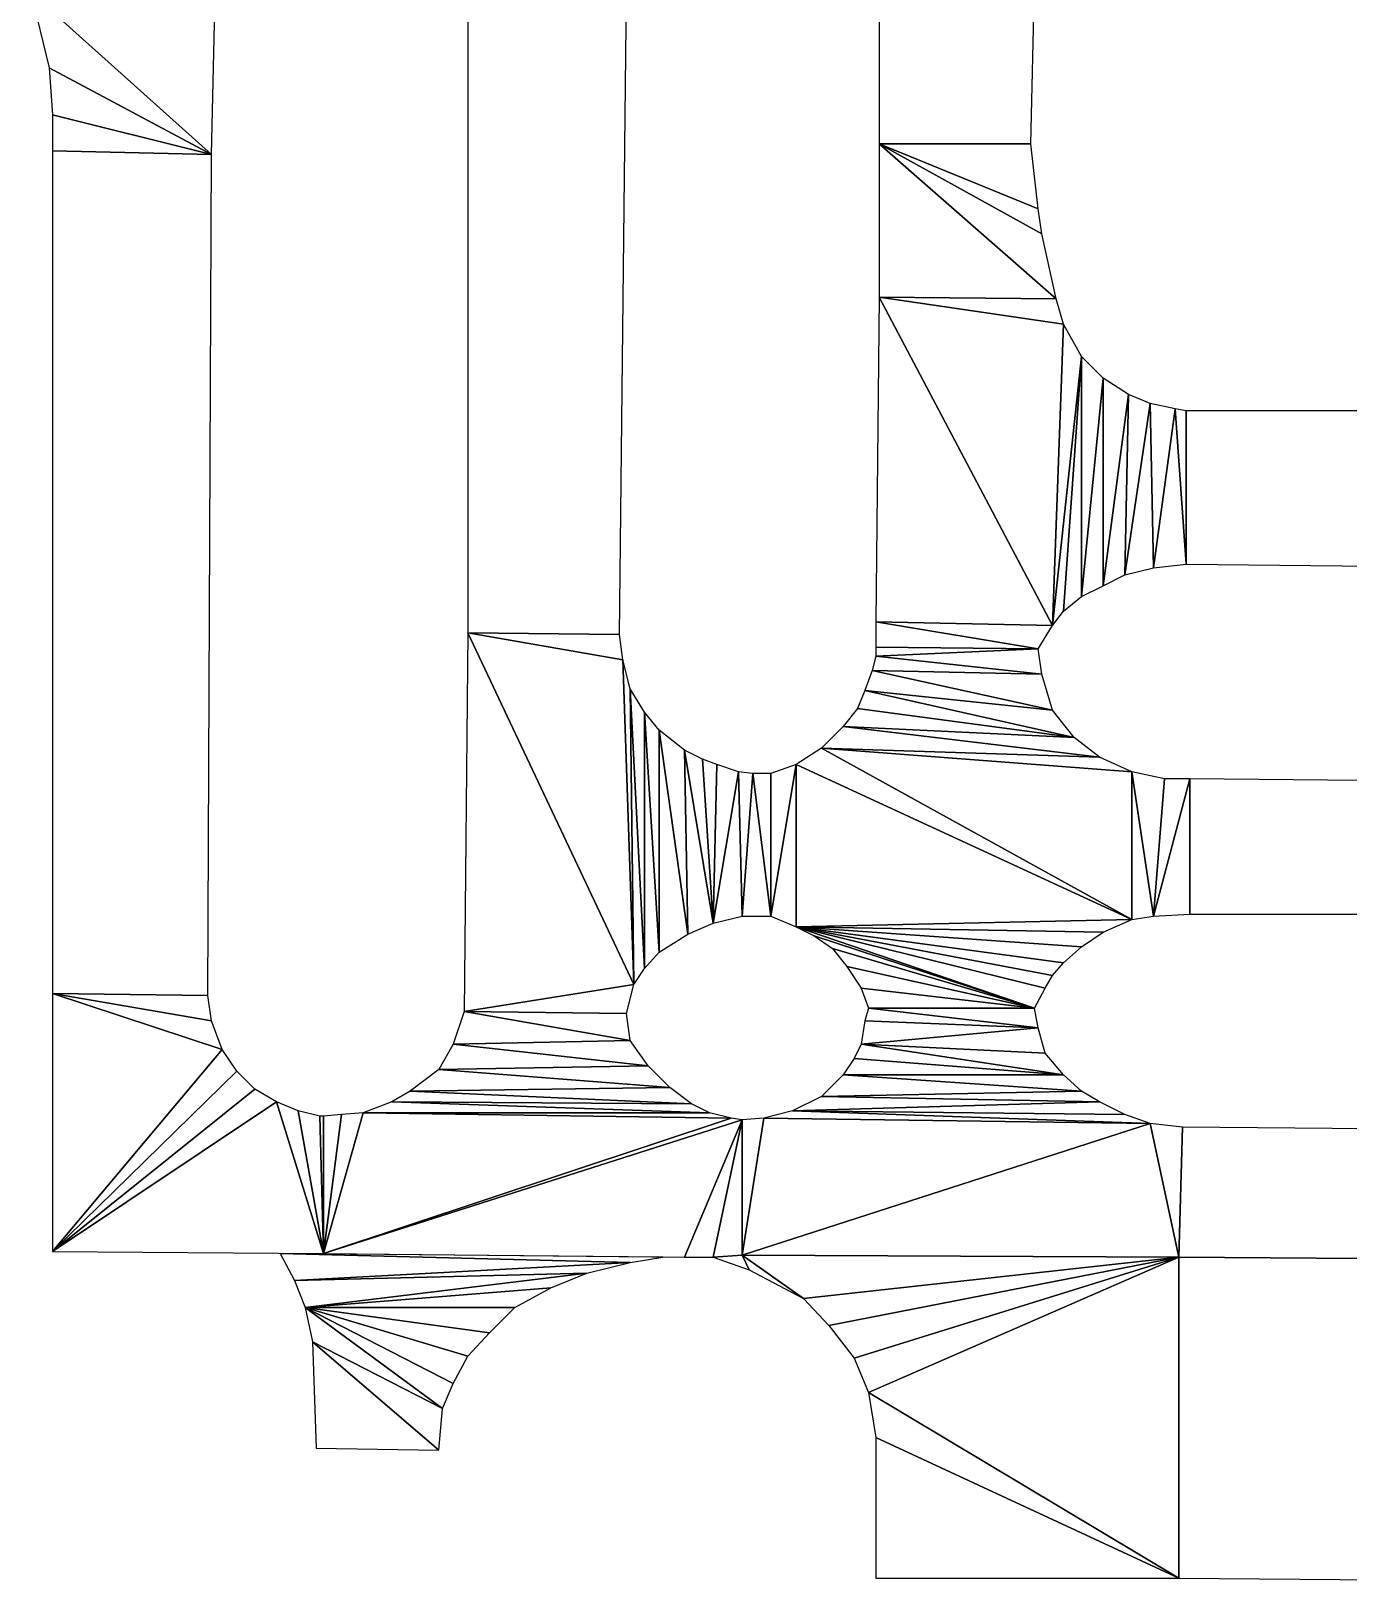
# Model space of a CAD drawing. Extents: x -35426929 to -35396731, y 11996534 to 12011444.
# Drawn here: x -35409058 to -35408043, y 11997723 to 11998918 of the extents above; entities that cross this region are included whole.
import ezdxf

# ---------------------------------------------------------------- set-up
doc = ezdxf.new("R2010")
doc.units = 0

msp = doc.modelspace()

# ---------------------------------------------------------------- linework, layer by layer
at = {"layer": 'mg_to_dxf', "color": 52}
for points in [[(-35408287.21, 11998830.74), (-35408284.43, 11998953.24), (-35408404.15, 11998953.24), (-35408404.15, 11998830.74)], [(-35408919.2, 11998822.39), (-35408919.2, 11998822.39), (-35409058.4, 11998947.67), (-35409044.48, 11998889.2)], [(-35408919.2, 11998822.39), (-35408919.2, 11998822.39), (-35408916.42, 11998946.28), (-35409058.4, 11998947.67)], [(-35408604.6, 11998452.1), (-35408599.03, 11998946.28), (-35408721.53, 11998946.28), (-35408721.53, 11998453.5)], [(-35409041.7, 11998853.01), (-35409041.7, 11998853.01), (-35408919.2, 11998822.39), (-35409044.48, 11998889.2)], [(-35409041.7, 11998853.01), (-35409041.7, 11998853.01), (-35409041.7, 11998825.17), (-35408919.2, 11998822.39)], [(-35409041.7, 11998825.17), (-35409041.7, 11998175.09), (-35408921.98, 11998173.7), (-35408919.2, 11998822.39)], [(-35408404.15, 11998830.74), (-35408404.15, 11998830.74), (-35408267.73, 11998711.02), (-35408278.86, 11998761.14)], [(-35408404.15, 11998830.74), (-35408404.15, 11998830.74), (-35408404.15, 11998712.41), (-35408267.73, 11998711.02)], [(-35408281.65, 11998780.62), (-35408281.65, 11998780.62), (-35408287.21, 11998830.74), (-35408404.15, 11998830.74)], [(-35408281.65, 11998780.62), (-35408281.65, 11998780.62), (-35408404.15, 11998830.74), (-35408278.86, 11998761.14)], [(-35408270.51, 11998459.06), (-35408270.51, 11998459.06), (-35408404.15, 11998712.41), (-35408406.93, 11998461.85)], [(-35408262.16, 11998691.53), (-35408262.16, 11998691.53), (-35408404.15, 11998712.41), (-35408270.51, 11998459.06)], [(-35408262.16, 11998691.53), (-35408262.16, 11998691.53), (-35408267.73, 11998711.02), (-35408404.15, 11998712.41)], [(-35408248.24, 11998666.48), (-35408248.24, 11998666.48), (-35408262.16, 11998691.53), (-35408270.51, 11998459.06)], [(-35408248.24, 11998666.48), (-35408248.24, 11998666.48), (-35408270.51, 11998459.06), (-35408262.16, 11998470.2)], [(-35408248.24, 11998481.34), (-35408248.24, 11998481.34), (-35408248.24, 11998666.48), (-35408262.16, 11998470.2)], [(-35408231.53, 11998649.77), (-35408231.53, 11998649.77), (-35408248.24, 11998666.48), (-35408248.24, 11998481.34)], [(-35408231.53, 11998489.69), (-35408231.53, 11998489.69), (-35408231.53, 11998649.77), (-35408248.24, 11998481.34)], [(-35408212.04, 11998637.24), (-35408212.04, 11998637.24), (-35408231.53, 11998649.77), (-35408231.53, 11998489.69)], [(-35408214.83, 11998498.04), (-35408214.83, 11998498.04), (-35408212.04, 11998637.24), (-35408231.53, 11998489.69)], [(-35408195.34, 11998630.28), (-35408195.34, 11998630.28), (-35408212.04, 11998637.24), (-35408214.83, 11998498.04)], [(-35408192.56, 11998503.61), (-35408192.56, 11998503.61), (-35408195.34, 11998630.28), (-35408214.83, 11998498.04)], [(-35408192.56, 11998503.61), (-35408192.56, 11998503.61), (-35408175.85, 11998626.11), (-35408195.34, 11998630.28)], [(-35408192.56, 11998503.61), (-35408192.56, 11998503.61), (-35408167.5, 11998506.39), (-35408175.85, 11998626.11)], [(-35408175.85, 11998626.11), (-35408175.85, 11998626.11), (-35408167.5, 11998506.39), (-35408167.5, 11998624.72)], [(-35408167.5, 11998506.39), (-35407903.01, 11998503.61), (-35407900.23, 11998624.72), (-35408167.5, 11998624.72)], [(-35408593.46, 11998182.05), (-35408593.46, 11998182.05), (-35408721.53, 11998453.5), (-35408724.31, 11998161.17)], [(-35408601.81, 11998432.62), (-35408601.81, 11998432.62), (-35408721.53, 11998453.5), (-35408593.46, 11998182.05)], [(-35408601.81, 11998432.62), (-35408601.81, 11998432.62), (-35408604.6, 11998452.1), (-35408721.53, 11998453.5)], [(-35408281.65, 11998440.97), (-35408281.65, 11998440.97), (-35408406.93, 11998461.85), (-35408406.93, 11998442.36)], [(-35408270.51, 11998459.06), (-35408270.51, 11998459.06), (-35408406.93, 11998461.85), (-35408281.65, 11998440.97)], [(-35408406.93, 11998435.4), (-35408406.93, 11998435.4), (-35408281.65, 11998440.97), (-35408406.93, 11998442.36)], [(-35408278.86, 11998421.48), (-35408278.86, 11998421.48), (-35408281.65, 11998440.97), (-35408406.93, 11998435.4)], [(-35408596.25, 11998410.34), (-35408596.25, 11998410.34), (-35408601.81, 11998432.62), (-35408593.46, 11998182.05)], [(-35408409.71, 11998424.26), (-35408409.71, 11998424.26), (-35408278.86, 11998421.48), (-35408406.93, 11998435.4)], [(-35408409.71, 11998424.26), (-35408409.71, 11998424.26), (-35408415.28, 11998408.95), (-35408270.51, 11998393.64)], [(-35408409.71, 11998424.26), (-35408409.71, 11998424.26), (-35408270.51, 11998393.64), (-35408278.86, 11998421.48)], [(-35408596.25, 11998410.34), (-35408596.25, 11998410.34), (-35408593.46, 11998182.05), (-35408585.11, 11998194.58)], [(-35408585.11, 11998392.25), (-35408585.11, 11998392.25), (-35408596.25, 11998410.34), (-35408585.11, 11998194.58)], [(-35408415.28, 11998408.95), (-35408415.28, 11998408.95), (-35408420.85, 11998395.03), (-35408253.81, 11998372.76)], [(-35408415.28, 11998408.95), (-35408415.28, 11998408.95), (-35408253.81, 11998372.76), (-35408270.51, 11998393.64)], [(-35408585.11, 11998392.25), (-35408585.11, 11998392.25), (-35408585.11, 11998194.58), (-35408573.97, 11998207.11)], [(-35408573.97, 11998378.33), (-35408573.97, 11998378.33), (-35408585.11, 11998392.25), (-35408573.97, 11998207.11)], [(-35408420.85, 11998395.03), (-35408420.85, 11998395.03), (-35408431.99, 11998381.11), (-35408253.81, 11998372.76)], [(-35408431.99, 11998381.11), (-35408431.99, 11998381.11), (-35408448.69, 11998364.41), (-35408234.32, 11998357.45)], [(-35408253.81, 11998372.76), (-35408253.81, 11998372.76), (-35408431.99, 11998381.11), (-35408234.32, 11998357.45)], [(-35408573.97, 11998378.33), (-35408573.97, 11998378.33), (-35408573.97, 11998207.11), (-35408551.7, 11998221.03)], [(-35408554.49, 11998363.01), (-35408554.49, 11998363.01), (-35408573.97, 11998378.33), (-35408551.7, 11998221.03)], [(-35408554.49, 11998363.01), (-35408554.49, 11998363.01), (-35408551.7, 11998221.03), (-35408532.21, 11998229.38)], [(-35408540.57, 11998356.05), (-35408540.57, 11998356.05), (-35408554.49, 11998363.01), (-35408532.21, 11998229.38)], [(-35408540.57, 11998356.05), (-35408540.57, 11998356.05), (-35408532.21, 11998229.38), (-35408529.43, 11998351.88)], [(-35408448.69, 11998364.41), (-35408448.69, 11998364.41), (-35408468.18, 11998351.88), (-35408209.26, 11998232.16)], [(-35408448.69, 11998364.41), (-35408448.69, 11998364.41), (-35408209.26, 11998232.16), (-35408209.26, 11998346.31)], [(-35408234.32, 11998357.45), (-35408234.32, 11998357.45), (-35408448.69, 11998364.41), (-35408209.26, 11998346.31)], [(-35408532.21, 11998229.38), (-35408532.21, 11998229.38), (-35408512.72, 11998346.31), (-35408529.43, 11998351.88)], [(-35408532.21, 11998229.38), (-35408532.21, 11998229.38), (-35408509.94, 11998234.95), (-35408512.72, 11998346.31)], [(-35408512.72, 11998346.31), (-35408512.72, 11998346.31), (-35408509.94, 11998234.95), (-35408501.59, 11998344.92)], [(-35408509.94, 11998234.95), (-35408509.94, 11998234.95), (-35408487.67, 11998234.95), (-35408501.59, 11998344.92)], [(-35408501.59, 11998344.92), (-35408501.59, 11998344.92), (-35408487.67, 11998234.95), (-35408487.67, 11998344.92)], [(-35408468.18, 11998351.88), (-35408468.18, 11998351.88), (-35408487.67, 11998234.95), (-35408468.18, 11998226.59)], [(-35408468.18, 11998351.88), (-35408468.18, 11998351.88), (-35408487.67, 11998344.92), (-35408487.67, 11998234.95)], [(-35408209.26, 11998232.16), (-35408209.26, 11998232.16), (-35408468.18, 11998351.88), (-35408468.18, 11998226.59)], [(-35408209.26, 11998346.31), (-35408209.26, 11998346.31), (-35408192.56, 11998234.95), (-35408184.2, 11998340.74)], [(-35408209.26, 11998346.31), (-35408209.26, 11998346.31), (-35408209.26, 11998232.16), (-35408192.56, 11998234.95)], [(-35408192.56, 11998234.95), (-35408192.56, 11998234.95), (-35408164.72, 11998340.74), (-35408184.2, 11998340.74)], [(-35408192.56, 11998234.95), (-35408192.56, 11998234.95), (-35408164.72, 11998236.34), (-35408164.72, 11998340.74)], [(-35408164.72, 11998236.34), (-35407872.39, 11998236.34), (-35407872.39, 11998337.96), (-35408164.72, 11998340.74)], [(-35408209.26, 11998232.16), (-35408209.26, 11998232.16), (-35408468.18, 11998226.59), (-35408231.53, 11998222.42)], [(-35408468.18, 11998226.59), (-35408468.18, 11998226.59), (-35408284.43, 11998163.95), (-35408276.08, 11998179.26)], [(-35408468.18, 11998226.59), (-35408468.18, 11998226.59), (-35408276.08, 11998179.26), (-35408270.51, 11998189.01)], [(-35408468.18, 11998226.59), (-35408468.18, 11998226.59), (-35408270.51, 11998189.01), (-35408262.16, 11998198.75)], [(-35408468.18, 11998226.59), (-35408468.18, 11998226.59), (-35408262.16, 11998198.75), (-35408248.24, 11998211.28)], [(-35408468.18, 11998226.59), (-35408468.18, 11998226.59), (-35408248.24, 11998211.28), (-35408231.53, 11998222.42)], [(-35408468.18, 11998226.59), (-35408468.18, 11998226.59), (-35408454.26, 11998219.63), (-35408284.43, 11998163.95)], [(-35408454.26, 11998219.63), (-35408454.26, 11998219.63), (-35408440.34, 11998209.89), (-35408284.43, 11998163.95)], [(-35408440.34, 11998209.89), (-35408440.34, 11998209.89), (-35408429.2, 11998195.97), (-35408284.43, 11998163.95)], [(-35408429.2, 11998195.97), (-35408429.2, 11998195.97), (-35408418.07, 11998179.26), (-35408284.43, 11998163.95)], [(-35408593.46, 11998182.05), (-35408593.46, 11998182.05), (-35408724.31, 11998161.17), (-35408599.03, 11998159.78)], [(-35408418.07, 11998179.26), (-35408418.07, 11998179.26), (-35408412.5, 11998163.95), (-35408284.43, 11998163.95)], [(-35409041.7, 11998175.09), (-35409041.7, 11998175.09), (-35409041.7, 11997976.03), (-35408910.85, 11998131.94)], [(-35408919.2, 11998154.21), (-35408919.2, 11998154.21), (-35408921.98, 11998173.7), (-35409041.7, 11998175.09)], [(-35408919.2, 11998154.21), (-35408919.2, 11998154.21), (-35409041.7, 11998175.09), (-35408910.85, 11998131.94)], [(-35408415.28, 11998154.21), (-35408415.28, 11998154.21), (-35408281.65, 11998148.64), (-35408412.5, 11998163.95)], [(-35408281.65, 11998148.64), (-35408281.65, 11998148.64), (-35408284.43, 11998163.95), (-35408412.5, 11998163.95)], [(-35408596.25, 11998138.9), (-35408596.25, 11998138.9), (-35408724.31, 11998161.17), (-35408732.67, 11998136.11)], [(-35408596.25, 11998138.9), (-35408596.25, 11998138.9), (-35408599.03, 11998159.78), (-35408724.31, 11998161.17)], [(-35408418.07, 11998136.11), (-35408418.07, 11998136.11), (-35408281.65, 11998148.64), (-35408415.28, 11998154.21)], [(-35408281.65, 11998148.64), (-35408281.65, 11998148.64), (-35408418.07, 11998136.11), (-35408276.08, 11998129.15)], [(-35408910.85, 11998131.94), (-35408910.85, 11998131.94), (-35409041.7, 11997976.03), (-35408899.71, 11998115.23)], [(-35408732.67, 11998136.11), (-35408732.67, 11998136.11), (-35408743.8, 11998116.62), (-35408582.33, 11998119.41)], [(-35408596.25, 11998138.9), (-35408596.25, 11998138.9), (-35408732.67, 11998136.11), (-35408582.33, 11998119.41)], [(-35408418.07, 11998136.11), (-35408418.07, 11998136.11), (-35408423.63, 11998124.98), (-35408262.16, 11998112.45)], [(-35408418.07, 11998136.11), (-35408418.07, 11998136.11), (-35408262.16, 11998112.45), (-35408276.08, 11998129.15)], [(-35408743.8, 11998116.62), (-35408743.8, 11998116.62), (-35408766.08, 11998099.92), (-35408565.62, 11998102.7)], [(-35408582.33, 11998119.41), (-35408582.33, 11998119.41), (-35408743.8, 11998116.62), (-35408565.62, 11998102.7)], [(-35408423.63, 11998124.98), (-35408423.63, 11998124.98), (-35408431.99, 11998112.45), (-35408262.16, 11998112.45)], [(-35408899.71, 11998115.23), (-35408899.71, 11998115.23), (-35409041.7, 11997976.03), (-35408885.79, 11998101.31)], [(-35408431.99, 11998112.45), (-35408431.99, 11998112.45), (-35408448.69, 11998095.74), (-35408248.24, 11998099.92)], [(-35408262.16, 11998112.45), (-35408262.16, 11998112.45), (-35408431.99, 11998112.45), (-35408248.24, 11998099.92)], [(-35408885.79, 11998101.31), (-35408885.79, 11998101.31), (-35409041.7, 11997976.03), (-35408869.09, 11998091.57)], [(-35408766.08, 11998099.92), (-35408766.08, 11998099.92), (-35408780, 11998091.57), (-35408548.92, 11998090.17)], [(-35408565.62, 11998102.7), (-35408565.62, 11998102.7), (-35408766.08, 11998099.92), (-35408548.92, 11998090.17)], [(-35408448.69, 11998095.74), (-35408448.69, 11998095.74), (-35408470.96, 11998084.61), (-35408234.32, 11998091.57)], [(-35408248.24, 11998099.92), (-35408248.24, 11998099.92), (-35408448.69, 11998095.74), (-35408234.32, 11998091.57)], [(-35409041.7, 11997976.03), (-35409041.7, 11997976.03), (-35408832.89, 11997974.64), (-35408869.09, 11998091.57)], [(-35408869.09, 11998091.57), (-35408869.09, 11998091.57), (-35408832.89, 11997974.64), (-35408852.38, 11998084.61)], [(-35408852.38, 11998084.61), (-35408852.38, 11998084.61), (-35408832.89, 11997974.64), (-35408835.68, 11998080.43)], [(-35408835.68, 11998080.43), (-35408835.68, 11998080.43), (-35408832.89, 11997974.64), (-35408832.89, 11998080.43)], [(-35408518.29, 11998079.04), (-35408518.29, 11998079.04), (-35408802.27, 11998083.21), (-35408832.89, 11997974.64)], [(-35408802.27, 11998083.21), (-35408802.27, 11998083.21), (-35408818.97, 11998081.82), (-35408832.89, 11997974.64)], [(-35408832.89, 11997974.64), (-35408832.89, 11997974.64), (-35408818.97, 11998081.82), (-35408832.89, 11998080.43)], [(-35408780, 11998091.57), (-35408780, 11998091.57), (-35408802.27, 11998083.21), (-35408535, 11998083.21)], [(-35408535, 11998083.21), (-35408535, 11998083.21), (-35408802.27, 11998083.21), (-35408518.29, 11998079.04)], [(-35408548.92, 11998090.17), (-35408548.92, 11998090.17), (-35408780, 11998091.57), (-35408535, 11998083.21)], [(-35408470.96, 11998084.61), (-35408470.96, 11998084.61), (-35408493.24, 11998079.04), (-35408195.34, 11998074.86)], [(-35408234.32, 11998091.57), (-35408234.32, 11998091.57), (-35408470.96, 11998084.61), (-35408214.83, 11998081.82)], [(-35408470.96, 11998084.61), (-35408470.96, 11998084.61), (-35408195.34, 11998074.86), (-35408214.83, 11998081.82)], [(-35408518.29, 11998079.04), (-35408518.29, 11998079.04), (-35408832.89, 11997974.64), (-35408509.94, 11998077.65)], [(-35408509.94, 11998077.65), (-35408509.94, 11998077.65), (-35408832.89, 11997974.64), (-35408554.49, 11997971.85)], [(-35408509.94, 11998077.65), (-35408509.94, 11998077.65), (-35408554.49, 11997971.85), (-35408532.21, 11997971.85)], [(-35408509.94, 11997973.24), (-35408509.94, 11997973.24), (-35408509.94, 11998077.65), (-35408532.21, 11997971.85)], [(-35408493.24, 11998079.04), (-35408493.24, 11998079.04), (-35408509.94, 11997973.24), (-35408195.34, 11998074.86)], [(-35408493.24, 11998079.04), (-35408493.24, 11998079.04), (-35408509.94, 11998077.65), (-35408509.94, 11997973.24)], [(-35408195.34, 11998074.86), (-35408195.34, 11998074.86), (-35408509.94, 11997973.24), (-35408173.07, 11997971.85)], [(-35408195.34, 11998074.86), (-35408195.34, 11998074.86), (-35408173.07, 11997971.85), (-35408170.28, 11998072.08)], [(-35408173.07, 11997971.85), (-35407819.49, 11997969.07), (-35407852.9, 11998069.29), (-35408170.28, 11998072.08)], [(-35408596.25, 11997967.68), (-35408596.25, 11997967.68), (-35408866.3, 11997974.64), (-35408855.17, 11997953.75)], [(-35408596.25, 11997967.68), (-35408596.25, 11997967.68), (-35408571.19, 11997971.85), (-35408866.3, 11997974.64)], [(-35408504.37, 11997962.11), (-35408504.37, 11997962.11), (-35408509.94, 11997973.24), (-35408532.21, 11997971.85)], [(-35408462.61, 11997939.83), (-35408462.61, 11997939.83), (-35408509.94, 11997973.24), (-35408504.37, 11997962.11)], [(-35408173.07, 11997971.85), (-35408173.07, 11997971.85), (-35408509.94, 11997973.24), (-35408462.61, 11997939.83)], [(-35408629.66, 11997959.32), (-35408629.66, 11997959.32), (-35408596.25, 11997967.68), (-35408855.17, 11997953.75)], [(-35408443.12, 11997918.95), (-35408443.12, 11997918.95), (-35408173.07, 11997971.85), (-35408462.61, 11997939.83)], [(-35408423.63, 11997893.9), (-35408423.63, 11997893.9), (-35408173.07, 11997971.85), (-35408443.12, 11997918.95)], [(-35408412.5, 11997867.45), (-35408412.5, 11997867.45), (-35408173.07, 11997971.85), (-35408423.63, 11997893.9)], [(-35408173.07, 11997724.07), (-35408173.07, 11997724.07), (-35408173.07, 11997971.85), (-35408412.5, 11997867.45)], [(-35408173.07, 11997724.07), (-35407986.53, 11997722.68), (-35407819.49, 11997969.07), (-35408173.07, 11997971.85)], [(-35408629.66, 11997959.32), (-35408629.66, 11997959.32), (-35408855.17, 11997953.75), (-35408846.81, 11997932.87)], [(-35408657.5, 11997948.19), (-35408657.5, 11997948.19), (-35408629.66, 11997959.32), (-35408846.81, 11997932.87)], [(-35408657.5, 11997948.19), (-35408657.5, 11997948.19), (-35408846.81, 11997932.87), (-35408685.34, 11997932.87)], [(-35408846.81, 11997932.87), (-35408846.81, 11997932.87), (-35408741.02, 11997854.92), (-35408732.67, 11997874.41)], [(-35408846.81, 11997932.87), (-35408846.81, 11997932.87), (-35408841.25, 11997906.43), (-35408741.02, 11997854.92)], [(-35408846.81, 11997932.87), (-35408846.81, 11997932.87), (-35408732.67, 11997874.41), (-35408721.53, 11997895.29)], [(-35408846.81, 11997932.87), (-35408846.81, 11997932.87), (-35408721.53, 11997895.29), (-35408704.83, 11997913.39)], [(-35408846.81, 11997932.87), (-35408846.81, 11997932.87), (-35408704.83, 11997913.39), (-35408685.34, 11997932.87)], [(-35408841.25, 11997906.43), (-35408841.25, 11997906.43), (-35408743.8, 11997822.9), (-35408741.02, 11997854.92)], [(-35408841.25, 11997906.43), (-35408841.25, 11997906.43), (-35408838.46, 11997824.3), (-35408743.8, 11997822.9)], [(-35408406.93, 11997832.65), (-35408406.93, 11997832.65), (-35408173.07, 11997724.07), (-35408412.5, 11997867.45)], [(-35408406.93, 11997832.65), (-35408406.93, 11997832.65), (-35408406.93, 11997724.07), (-35408173.07, 11997724.07)]]:
    msp.add_3dface(points, dxfattribs=at)

doc.saveas('drawing.dxf')
